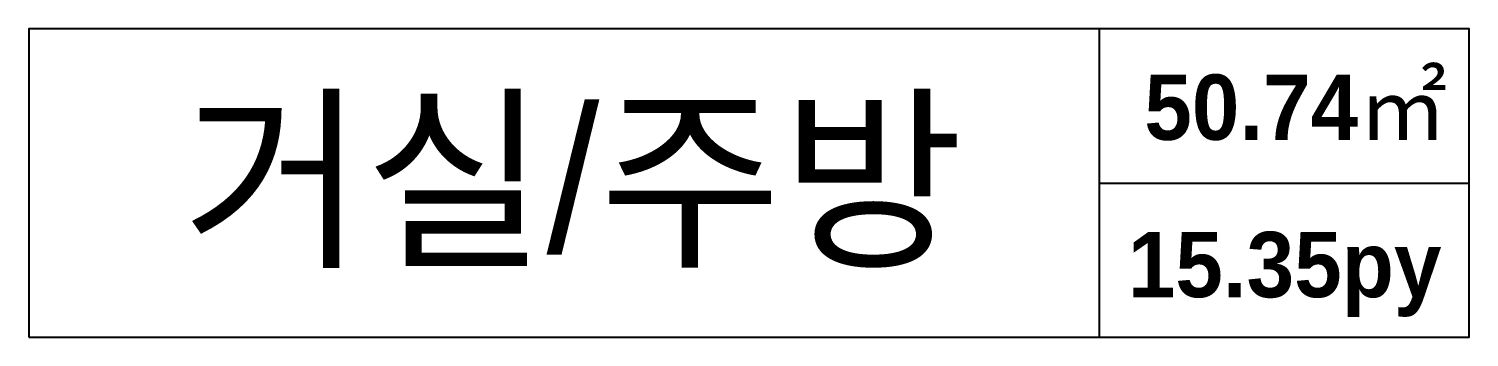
# Model space of a CAD drawing. Header units: millimetres. Extents: x 145965 to 228269, y 99354 to 115204.
# Drawn here: x 176064 to 178048, y 104920 to 105345 of the extents above; entities that cross this region are included whole.
import ezdxf
from ezdxf.enums import TextEntityAlignment as Align

# ---------------------------------------------------------------- set-up
doc = ezdxf.new("R2010")
doc.units = ezdxf.units.MM
doc.header["$LTSCALE"] = 50
doc.layers.add('03-TEXT', color=3, linetype='Continuous')
doc.styles.add('넥슨고딕', font='NEXONLv1GothicBold.ttf')
doc.styles.add('코레일둥고', font='Korail_Round_Gothic_Medium.ttf')

msp = doc.modelspace()

# ---------------------------------------------------------------- linework, layer by layer
at = {"layer": '03-TEXT', "color": 7}
for p, q in [((177538, 105344.7), (177538, 104920.2)), ((177538, 105132.4), (178047.6, 105132.4))]:
    msp.add_line(p, q, dxfattribs=at)
msp.add_lwpolyline([(176063.6, 104920.2), (178047.6, 104920.2), (178047.6, 105344.7), (176063.6, 105344.7)], close=True, dxfattribs=at)

# ---------------------------------------------------------------- texts
at = {"layer": '03-TEXT'}
for s, height, style, p in [('50.74㎡', 90, '넥슨고딕', (177808.8, 105191.8)), ('거실/주방', 200, '코레일둥고', (176813.1, 105036.8)), ('15.35py', 90, '넥슨고딕', (177793.4, 104975.2))]:
    msp.add_text(s, height=height, dxfattribs=dict(at, style=style)).set_placement(p, align=Align.CENTER)

doc.saveas('drawing.dxf')
